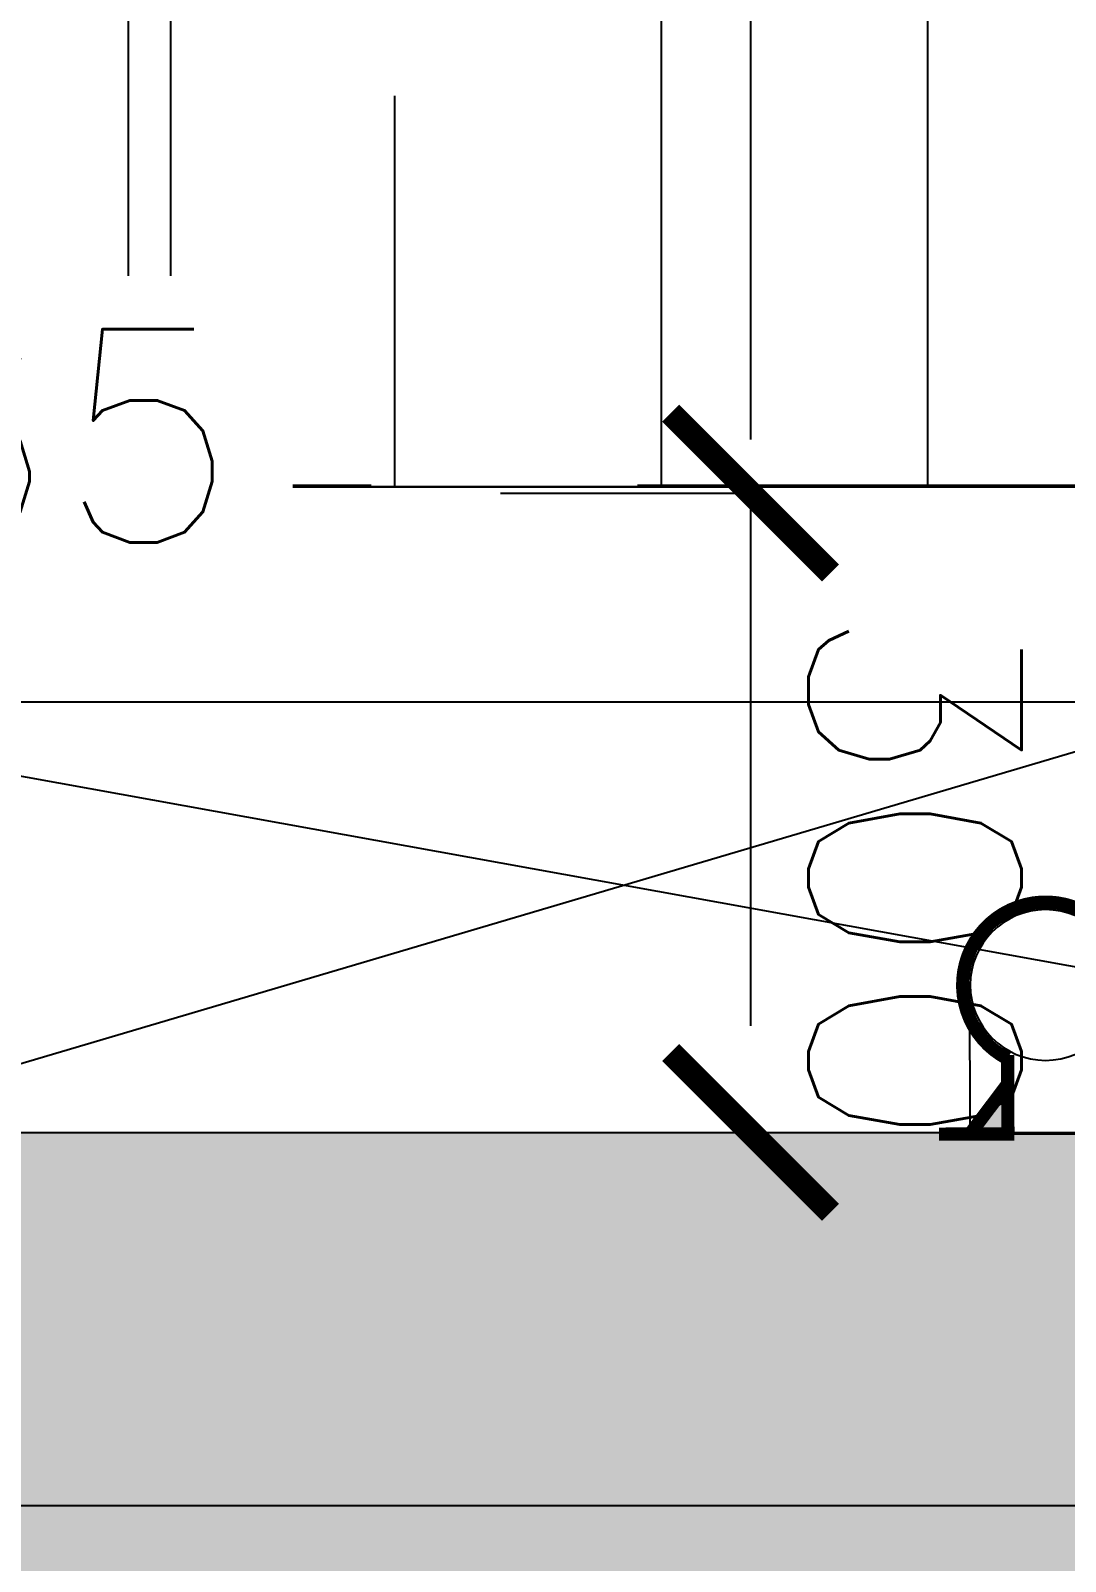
# Model space of a CAD drawing. Header units: millimetres. Extents: x -414464 to 1686, y -90036 to 108605.
# Drawn here: x -111660 to -111174, y -87336 to -86618 of the extents above; entities that cross this region are included whole.
import ezdxf

# ---------------------------------------------------------------- set-up
doc = ezdxf.new("R2010")
doc.units = ezdxf.units.MM
doc.header["$LTSCALE"] = 1000
doc.header["$MEASUREMENT"] = 0
for name, pattern in [('$1$AUDIT_D_120904163729-0', [0]), ('$36$HIDDEN', [0.375, 0.25, -0.125]), ('AUDIT_D_120904163729-0', [0]), ('T8(T9 IS SIMILAR) - DIMENSION & TEXTING$1$AUDIT_D_120904163729-0', [0]), ('T8(T9 IS SIMILAR) - DIMENSION & TEXTING$1$HIDDEN', [0.375, 0.25, -0.125]), ('T8(T9 IS SIMILAR) - DIMENSION & TEXTING$1$T8 - TYPICAL FLOOR CORE$0$( Hidden )', [0.375, 0.25, -0.125]), ('T8(T9 IS SIMILAR)$1$$0$HIDDEN', [0.375, 0.25, -0.125]), ('T8(T9 IS SIMILAR)$1$HIDDEN', [0.375, 0.25, -0.125]), ('T8_REFUGE COLUMNS$1$CENTER2', [1.125, 0.75, -0.125, 0.125, -0.125])]:
    doc.linetypes.add(name, pattern=pattern)
doc.layers.get('0').update_dxf_attribs({"linetype": 'AUDIT_D_120904163729-0'})
for name, color, linetype in [('$0$A-HATCH -160', 251, '$1$AUDIT_D_120904163729-0'), ('$21$A-DIMENSIONS', 2, '$36$HIDDEN'), ('3BHK-A$1$CUT-OUT', 49, 'Continuous'), ('3BHK-A$1$ELE 1', 1, 'Continuous'), ('a-rcc', 3, 'Continuous'), ('T8(T9 IS SIMILAR) - DIMENSION & TEXTING$1$A-DIMENSIONS', 2, 'T8(T9 IS SIMILAR) - DIMENSION & TEXTING$1$HIDDEN'), ('T8(T9 IS SIMILAR) - DIMENSION & TEXTING$1$A-PLUMBING', 7, 'T8(T9 IS SIMILAR) - DIMENSION & TEXTING$1$AUDIT_D_120904163729-0'), ('T8(T9 IS SIMILAR) - DIMENSION & TEXTING$1$RAILING', 35, 'Continuous'), ('T8(T9 IS SIMILAR) - DIMENSION & TEXTING$1$U-TI-EXT-PIPE', 7, 'Continuous'), ('T8(T9 IS SIMILAR) - DIMENSION & TEXTING$1$U-TI-EXT-SUP', 7, 'Continuous'), ('T8(T9 IS SIMILAR) - DIMENSION & TEXTING$1$U-TI-TEXT', 7, 'Continuous'), ('T8(T9 IS SIMILAR)$1$$6$a-beam 2', 50, 'Continuous'), ('T8_REFUGE COLUMNS$1$A-CENTERLINE', 193, 'T8_REFUGE COLUMNS$1$CENTER2'), ('T8_REFUGE COLUMNS$1$A-RCC COLS', 3, 'Continuous'), ('T8_TYPICAL COLUMNS$1$A-RCC COLS', 3, 'Continuous')]:
    doc.layers.add(name, color=color, linetype=linetype)
doc.layers.add('T8(T9 IS SIMILAR)$1$D&W', color=8, linetype='Continuous', lineweight=25)
doc.layers.add('T8(T9 IS SIMILAR)$1$SCPL BEAM', color=191, linetype='T8(T9 IS SIMILAR)$1$$0$HIDDEN', lineweight=13)
doc.layers.add('T8_REFUGE COLUMNS$1$COL-HATCH', color=7, linetype='Continuous', lineweight=25, true_color=0xa3a3a3)
doc.styles.add('T8(T9 IS SIMILAR) - DIMENSION & TEXTING$1$Romans 1', font='romans.shx', dxfattribs={"height": 100})
doc.dimstyles.new('T8(T9 IS SIMILAR) - DIMENSION & TEXTING$1$ALPINE S', dxfattribs={"dimscale": 0, "dimtxt": 100, "dimasz": 75, "dimexe": 0, "dimexo": 0, "dimgap": 75, "dimtad": 1, "dimdec": 0, "dimzin": 0, "dimdsep": 46, "dimtxsty": 'T8(T9 IS SIMILAR) - DIMENSION & TEXTING$1$Romans 1', "dimblk": 'T8(T9 IS SIMILAR) - DIMENSION & TEXTING$1$_ArchTick', "dimcen": 0.09, "dimclrd": 256, "dimclre": 256, "dimclrt": 7, "dimadec": 0, "dimazin": 0, "dimtfac": 1, "dimtdec": 0, "dimtofl": 0, "dimtmove": 1, "dimatfit": 0, "dimldrblk": 'T8(T9 IS SIMILAR) - DIMENSION & TEXTING$1$_Open90', "dimfxl": 1, "dimtolj": 1, "dimtzin": 0, "dimarcsym": 0})

# ---------------------------------------------------------------- blocks, each defined once
blk = doc.blocks.new('T8_REFUGE COLUMNS')
at = {"layer": 'T8_REFUGE COLUMNS$1$COL-HATCH', "linetype": 'ByBlock'}
h = blk.add_hatch(color=256, dxfattribs=at)
h.dxf.hatch_style = 1
h.paths.add_polyline_path([(1227712.07, -5718799.86), (1227362.07, -5718799.86), (1227362.07, -5709299.86), (1227712.07, -5709299.86)])
at = {"layer": 'T8_REFUGE COLUMNS$1$A-CENTERLINE'}
blk.add_line((1227537.07, -5720797.23), (1227537.07, -5702690.8), dxfattribs=at)
at = {"layer": 'T8_REFUGE COLUMNS$1$A-RCC COLS', "linetype": 'ByBlock'}
blk.add_lwpolyline([(1227712.07, -5718799.86), (1227362.07, -5718799.86), (1227362.07, -5709299.86), (1227712.07, -5709299.86)], close=True, dxfattribs=at)
blk = doc.blocks.new('T8_TYPICAL COLUMNS')
at = {"layer": 'T8_TYPICAL COLUMNS$1$A-RCC COLS', "linetype": 'ByBlock'}
blk.add_blockref('T8_REFUGE COLUMNS', (0, 0), dxfattribs=at)
blk = doc.blocks.new('3BHK-A')
at = {"layer": '3BHK-A$1$CUT-OUT'}
h = blk.add_hatch(dxfattribs=at)
h.set_pattern_fill('ANSI31', color=256, scale=1000, angle=135)
h.set_pattern_definition([(180, (23757.98, 261.17), (-2e-14, -125), [])])
h.paths.add_polyline_path([(1186472.31, -5719523.46), (1184992.74, -5719523.46), (1184992.71, -5719223.46), (1185485.49, -5719223.46), (1185485.52, -5717558.46), (1186132.61, -5717558.46), (1186132.61, -5719223.46), (1186472.63, -5719223.46)])
for p, q in [((1185182.35, -5717548.4, -0.02), (1185485.46, -5719223.46, 0.62)), ((1185485.46, -5717558.46, -0.02), (1184992.74, -5719223.46, 0.62))]:
    blk.add_line(p, q, dxfattribs=at)
at = {"layer": '3BHK-A$1$CUT-OUT', "elevation": 0.36}
blk.add_lwpolyline([(1186472.31, -5719523.46), (1184992.74, -5719523.46), (1184992.71, -5719223.46), (1185485.49, -5719223.46), (1185485.52, -5717558.46), (1186132.61, -5717558.46), (1186132.61, -5719223.46), (1186472.63, -5719223.46)], close=True, dxfattribs=at)
at = {"layer": '3BHK-A$1$ELE 1', "linetype": 'ByBlock'}
blk.add_line((1185485.46, -5717558.46, 0.36), (1185485.46, -5719223.46, 0.62), dxfattribs=at)
blk = doc.blocks.new('*U428')
at = {"layer": 'T8(T9 IS SIMILAR) - DIMENSION & TEXTING$1$RAILING', "color": 8, "linetype": 'Continuous'}
for points in [[(0.675, 0.4), (0.857, 0.882), (0.311, 0.159)], [(0.675, 0.4), (0.857, 0.159), (0.857, 0.882)], [(0.675, 0.4), (0.311, 0.159), (0.857, 0.159)]]:
    blk.add_solid(points, dxfattribs=at)
blk = doc.blocks.new('*U429')
at = {"layer": 'T8(T9 IS SIMILAR) - DIMENSION & TEXTING$1$RAILING', "color": 8, "linetype": 'Continuous', "extrusion": (0, 0, -1)}
for points in [[(-3.339, 0.4), (-3.157, 0.882), (-3.703, 0.159)], [(-3.339, 0.4), (-3.157, 0.159), (-3.157, 0.882)], [(-3.339, 0.4), (-3.703, 0.159), (-3.157, 0.159)]]:
    blk.add_solid(points, dxfattribs=at)
blk = doc.blocks.new('T8(T9 IS SIMILAR) - DIMENSION & TEXTING$1$SUP')
at = {"layer": 'T8(T9 IS SIMILAR) - DIMENSION & TEXTING$1$U-TI-EXT-SUP', "color": 1, "ltscale": 5}
for p, q in [((13177.168, -14122.156), (13177.168, -14125.488)), ((13180.612, -14122.156), (13180.612, -14125.488))]:
    blk.add_line(p, q, dxfattribs=at)
at = {"layer": 'T8(T9 IS SIMILAR) - DIMENSION & TEXTING$1$U-TI-EXT-SUP', "color": 8}
for p, q in [((13177.43, -14125.363), (13177.904, -14124.736)), ((13177.9, -14124.729), (13177.9, -14125.363)), ((13177.9, -14125.363), (13177.43, -14125.363))]:
    blk.add_line(p, q, dxfattribs=at)
at = {"layer": 'T8(T9 IS SIMILAR) - DIMENSION & TEXTING$1$U-TI-EXT-SUP', "color": 7}
blk.add_line((13179.751, -14125.488), (13178.029, -14125.488), dxfattribs=at)
at = {"layer": 'T8(T9 IS SIMILAR) - DIMENSION & TEXTING$1$U-TI-EXT-SUP', "color": 7, "const_width": 0.3}
blk.add_lwpolyline([(13178.031, -14123.789, -4.115665), (13179.751, -14123.789, 0)], format="xyb", dxfattribs=at)
for points in [[(13178.029, -14125.488), (13178.029, -14123.703)], [(13179.751, -14123.703), (13179.751, -14125.488)], [(13178.033, -14124.35), (13177.162, -14125.5)], [(13179.747, -14124.35), (13180.618, -14125.5)], [(13176.451, -14125.488), (13178.181, -14125.488)], [(13179.602, -14125.488), (13181.305, -14125.488)]]:
    blk.add_lwpolyline(points, dxfattribs=at)
at = {"layer": 'T8(T9 IS SIMILAR) - DIMENSION & TEXTING$1$U-TI-EXT-SUP', "color": 1}
blk.add_circle((13178.891, -14122.123), 1.703, dxfattribs=at)
at = {"layer": 'T8(T9 IS SIMILAR) - DIMENSION & TEXTING$1$U-TI-EXT-SUP', "color": 7}
blk.add_ellipse((13178.889, -14122.156), major_axis=(-1.348, 1.348), ratio=1, start_param=2.825571, end_param=8.127392, dxfattribs=at)
at = {"layer": 'T8(T9 IS SIMILAR) - DIMENSION & TEXTING$1$U-TI-EXT-SUP', "color": 8, "linetype": 'Continuous', "xscale": 0.8610379049555374, "yscale": 0.8610379049555374, "zscale": 0.8610379049555374}
for name in ['*U428', '*U429']:
    blk.add_blockref(name, (13177.162, -14125.5), dxfattribs=at)
blk = doc.blocks.new('T8(T9 IS SIMILAR) - DIMENSION & TEXTING$1$_ArchTick')
at = {"color": 0, "linetype": 'ByBlock', "const_width": 0.15}
blk.add_lwpolyline([(-0.5, -0.5), (0.5, 0.5)], dxfattribs=at)
blk = doc.blocks.new('*D453')
at = {"layer": 'T8(T9 IS SIMILAR) - DIMENSION & TEXTING$1$U-TI-TEXT', "linetype": 'T8(T9 IS SIMILAR) - DIMENSION & TEXTING$1$T8 - TYPICAL FLOOR CORE$0$( Hidden )', "lineweight": -2, "transparency": 16777216}
for p, q in [((18925.01, -4530.77), (18925.01, -4528.77)), ((19614.64, -4530.77), (19614.64, -4528.77))]:
    blk.add_line(p, q, dxfattribs=at)
at = {"layer": 'T8(T9 IS SIMILAR) - DIMENSION & TEXTING$1$U-TI-TEXT', "lineweight": -2, "transparency": 16777216}
blk.add_line((18925.01, -4528.77), (19614.64, -4528.77), dxfattribs=at)
at = {"layer": 'T8(T9 IS SIMILAR) - DIMENSION & TEXTING$1$U-TI-TEXT', "linetype": 'ByBlock', "lineweight": -2, "transparency": 16777216, "xscale": 75, "yscale": 75, "zscale": 75, "rotation": 180}
blk.add_blockref('T8(T9 IS SIMILAR) - DIMENSION & TEXTING$1$_ArchTick', (18925.01, -4528.77), dxfattribs=at)
at = {"layer": 'T8(T9 IS SIMILAR) - DIMENSION & TEXTING$1$U-TI-TEXT', "linetype": 'ByBlock', "lineweight": -2, "transparency": 16777216, "xscale": 75, "yscale": 75, "zscale": 75}
blk.add_blockref('T8(T9 IS SIMILAR) - DIMENSION & TEXTING$1$_ArchTick', (19614.64, -4528.77), dxfattribs=at)
at = {"layer": 'T8(T9 IS SIMILAR) - DIMENSION & TEXTING$1$U-TI-TEXT', "color": 7, "linetype": 'ByBlock', "transparency": 16777216, "insert": (19269.82, -4403.77), "char_height": 100, "attachment_point": 5, "style": 'T8(T9 IS SIMILAR) - DIMENSION & TEXTING$1$Romans 1', "bg_fill": 3, "box_fill_scale": 1.25, "bg_fill_color": 256, "bg_fill_true_color": 13158600, "bg_fill_transparency": 0}
blk.add_mtext('\\A1;690', dxfattribs=at)
blk = doc.blocks.new('T8(T9 IS SIMILAR) - DIMENSION & TEXTING$1$_Open90')
at = {"color": 0, "linetype": 'ByBlock', "lineweight": -2}
for p, q in [((-0.5, 0.5), (0, 0)), ((0, 0), (-1, 0)), ((0, 0), (-0.5, -0.5))]:
    blk.add_line(p, q, dxfattribs=at)
blk = doc.blocks.new('*D473')
at = {"layer": 'T8(T9 IS SIMILAR) - DIMENSION & TEXTING$1$U-TI-TEXT', "linetype": 'T8(T9 IS SIMILAR) - DIMENSION & TEXTING$1$T8 - TYPICAL FLOOR CORE$0$( Hidden )', "lineweight": -2, "transparency": 16777216}
for p, q in [((19705.96, -3685.36), (19707.96, -3685.36)), ((19705.96, -5650.39), (19707.96, -5650.39))]:
    blk.add_line(p, q, dxfattribs=at)
at = {"layer": 'T8(T9 IS SIMILAR) - DIMENSION & TEXTING$1$U-TI-TEXT', "lineweight": -2, "transparency": 16777216}
blk.add_line((19707.96, -3685.36), (19707.96, -5650.39), dxfattribs=at)
at = {"layer": 'T8(T9 IS SIMILAR) - DIMENSION & TEXTING$1$U-TI-TEXT', "linetype": 'ByBlock', "lineweight": -2, "transparency": 16777216, "xscale": 75, "yscale": 75, "zscale": 75}
for p, rotation in [((19707.96, -3685.36), 90), ((19707.96, -5650.39), 270)]:
    blk.add_blockref('T8(T9 IS SIMILAR) - DIMENSION & TEXTING$1$_ArchTick', p, dxfattribs=dict(at, rotation=rotation))
at = {"layer": 'T8(T9 IS SIMILAR) - DIMENSION & TEXTING$1$U-TI-TEXT', "color": 7, "linetype": 'ByBlock', "transparency": 16777216, "insert": (19582.96, -4667.88), "char_height": 100, "attachment_point": 5, "rotation": 90, "style": 'T8(T9 IS SIMILAR) - DIMENSION & TEXTING$1$Romans 1', "bg_fill": 3, "box_fill_scale": 1.25, "bg_fill_color": 256, "bg_fill_true_color": 13158600, "bg_fill_transparency": 0}
blk.add_mtext('\\A1;1965', dxfattribs=at)
blk = doc.blocks.new('*D1259')
at = {"layer": 'T8(T9 IS SIMILAR) - DIMENSION & TEXTING$1$A-DIMENSIONS', "linetype": 'T8(T9 IS SIMILAR) - DIMENSION & TEXTING$1$HIDDEN', "lineweight": -2, "transparency": 16777216}
for p, q in [((1226411.99, -5718225.84), (1226411.99, -5718130.72)), ((1227062.1, -5718248.04), (1227062.1, -5718130.72))]:
    blk.add_line(p, q, dxfattribs=at)
at = {"layer": 'T8(T9 IS SIMILAR) - DIMENSION & TEXTING$1$A-DIMENSIONS', "lineweight": -2, "transparency": 16777216}
blk.add_line((1226411.99, -5718130.72), (1227062.1, -5718130.72), dxfattribs=at)
at = {"layer": 'T8(T9 IS SIMILAR) - DIMENSION & TEXTING$1$A-DIMENSIONS', "linetype": 'ByBlock', "lineweight": -2, "transparency": 16777216, "xscale": 75, "yscale": 75, "zscale": 75, "rotation": 180}
blk.add_blockref('T8(T9 IS SIMILAR) - DIMENSION & TEXTING$1$_ArchTick', (1226411.99, -5718130.72), dxfattribs=at)
at = {"layer": 'T8(T9 IS SIMILAR) - DIMENSION & TEXTING$1$A-DIMENSIONS', "linetype": 'ByBlock', "lineweight": -2, "transparency": 16777216, "xscale": 75, "yscale": 75, "zscale": 75}
blk.add_blockref('T8(T9 IS SIMILAR) - DIMENSION & TEXTING$1$_ArchTick', (1227062.1, -5718130.72), dxfattribs=at)
at = {"layer": 'T8(T9 IS SIMILAR) - DIMENSION & TEXTING$1$A-DIMENSIONS', "color": 7, "linetype": 'ByBlock', "transparency": 16777216, "insert": (1226692.86, -5718075.31), "char_height": 100, "attachment_point": 5, "style": 'T8(T9 IS SIMILAR) - DIMENSION & TEXTING$1$Romans 1'}
blk.add_mtext('\\A1;650', dxfattribs=at)
blk = doc.blocks.new('*D1260')
at = {"layer": 'T8(T9 IS SIMILAR) - DIMENSION & TEXTING$1$A-DIMENSIONS', "linetype": 'T8(T9 IS SIMILAR) - DIMENSION & TEXTING$1$HIDDEN', "lineweight": -2, "transparency": 16777216}
for p, q in [((1227062.1, -5718248.04), (1227062.1, -5718130.72)), ((1227362.07, -5718248.04), (1227362.07, -5718130.72))]:
    blk.add_line(p, q, dxfattribs=at)
at = {"layer": 'T8(T9 IS SIMILAR) - DIMENSION & TEXTING$1$A-DIMENSIONS', "lineweight": -2, "transparency": 16777216}
blk.add_line((1227062.1, -5718130.72), (1227362.07, -5718130.72), dxfattribs=at)
at = {"layer": 'T8(T9 IS SIMILAR) - DIMENSION & TEXTING$1$A-DIMENSIONS', "linetype": 'ByBlock', "lineweight": -2, "transparency": 16777216, "xscale": 75, "yscale": 75, "zscale": 75, "rotation": 180}
blk.add_blockref('T8(T9 IS SIMILAR) - DIMENSION & TEXTING$1$_ArchTick', (1227062.1, -5718130.72), dxfattribs=at)
at = {"layer": 'T8(T9 IS SIMILAR) - DIMENSION & TEXTING$1$A-DIMENSIONS', "linetype": 'ByBlock', "lineweight": -2, "transparency": 16777216, "xscale": 75, "yscale": 75, "zscale": 75}
blk.add_blockref('T8(T9 IS SIMILAR) - DIMENSION & TEXTING$1$_ArchTick', (1227362.07, -5718130.72), dxfattribs=at)
at = {"layer": 'T8(T9 IS SIMILAR) - DIMENSION & TEXTING$1$A-DIMENSIONS', "color": 7, "linetype": 'ByBlock', "transparency": 16777216, "insert": (1227242.64, -5718053.58), "char_height": 100, "attachment_point": 5, "style": 'T8(T9 IS SIMILAR) - DIMENSION & TEXTING$1$Romans 1'}
blk.add_mtext('\\A1;300', dxfattribs=at)
blk = doc.blocks.new('T8(T9 IS SIMILAR) - DIMENSION & TEXTING$1$A$C77D62699')
at = {"layer": 'T8(T9 IS SIMILAR) - DIMENSION & TEXTING$1$U-TI-EXT-PIPE', "xscale": -20.76416868124874, "yscale": 20.76416868124874, "zscale": 20.76416868124874, "rotation": 90.12403713217607}
blk.add_blockref('T8(T9 IS SIMILAR) - DIMENSION & TEXTING$1$SUP', (-273985.24, 268895.01, 0.07), dxfattribs=at)
at = {"layer": 'T8(T9 IS SIMILAR) - DIMENSION & TEXTING$1$U-TI-TEXT', "linetype": 'ByBlock'}
dim = blk.add_linear_dim(base=(19614.64, -4528.77), p1=(18925.01, -4624.16), p2=(19614.64, -4624.16), dimstyle='T8(T9 IS SIMILAR) - DIMENSION & TEXTING$1$ALPINE S', override={"dimscale": 1, "dimfxl": 2, "dimfxlon": 1, "dimtfill": 1, "dimarcsym": 1}, dxfattribs=at)
dim.commit()
dim.dimension.update_dxf_attribs({"geometry": '*D453', "text_midpoint": (19269.82, -4403.77)})
dim = blk.add_linear_dim(base=(19707.96, -5650.39), p1=(19614.64, -3685.36), p2=(19614.66, -5650.39), angle=90, dimstyle='T8(T9 IS SIMILAR) - DIMENSION & TEXTING$1$ALPINE S', override={"dimscale": 1, "dimfxl": 2, "dimfxlon": 1, "dimtfill": 1, "dimarcsym": 1}, dxfattribs=at)
dim.commit()
dim.dimension.update_dxf_attribs({"geometry": '*D473', "text_midpoint": (19582.96, -4667.88)})
blk = doc.blocks.new('T8(T9 IS SIMILAR) - DIMENSION & TEXTING')
at = {"layer": 'T8(T9 IS SIMILAR) - DIMENSION & TEXTING$1$A-PLUMBING', "linetype": 'ByBlock'}
blk.add_blockref('T8(T9 IS SIMILAR) - DIMENSION & TEXTING$1$A$C77D62699', (1207452.26, -5713874.03), dxfattribs=at)
at = {"layer": 'T8(T9 IS SIMILAR) - DIMENSION & TEXTING$1$A-DIMENSIONS', "linetype": 'ByBlock'}
for base, p1, p2, picture, middle in [((1227362.07, -5718130.72), (1227062.1, -5718248.04, 0.49), (1227362.07, -5718248.04), '*D1260', (1227242.64, -5718178.58)), ((1227062.1, -5718130.72, 0.49), (1226411.99, -5718225.84, 0.49), (1227062.1, -5718248.04, 0.49), '*D1259', (1226692.86, -5718200.31, 0.49))]:
    dim = blk.add_linear_dim(base=base, p1=p1, p2=p2, dimstyle='T8(T9 IS SIMILAR) - DIMENSION & TEXTING$1$ALPINE S', override={"dimscale": 1, "dimfxl": 5, "dimarcsym": 1}, dxfattribs=at)
    dim.commit()
    dim.dimension.update_dxf_attribs({"geometry": picture, "text_midpoint": middle, "dimtype": 128})
blk = doc.blocks.new('T8(T9 IS SIMILAR)')
at = {"layer": 'T8(T9 IS SIMILAR)$1$D&W', "linetype": 'ByBlock'}
blk.add_blockref('T8_TYPICAL COLUMNS', (0, 0), dxfattribs=at)
at = {"layer": 'T8(T9 IS SIMILAR)$1$D&W', "linetype": 'ByBlock', "xscale": -1}
blk.add_blockref('3BHK-A', (2412544.6, 0, 0.51), dxfattribs=at)
at = {"layer": 'T8(T9 IS SIMILAR)$1$$6$a-beam 2', "linetype": 'ByBlock'}
blk.add_blockref('T8(T9 IS SIMILAR) - DIMENSION & TEXTING', (0, 0), dxfattribs=at)
at = {"layer": 'T8(T9 IS SIMILAR)$1$SCPL BEAM', "linetype": 'T8(T9 IS SIMILAR)$1$HIDDEN', "elevation": -0.47}
blk.add_lwpolyline([(1227058.36, -5719483.54), (1226369.98, -5719483.54), (1226369.98, -5717558.68), (1227058.36, -5717558.68)], close=True, dxfattribs=at)
blk = doc.blocks.new('A$C48506478')
at = {"layer": '$21$A-DIMENSIONS', "linetype": 'ByBlock'}
blk.add_blockref('T8(T9 IS SIMILAR)', (-1195542.61, 5727884.64), dxfattribs=at)
at = {"layer": '$0$A-HATCH -160', "linetype": 'ByBlock'}
blk.add_blockref('T8(T9 IS SIMILAR) - DIMENSION & TEXTING', (-1195542.61, 5727884.64), dxfattribs=at)

msp = doc.modelspace()

# ---------------------------------------------------------------- block references
at = {"layer": 'a-rcc', "linetype": 'ByBlock', "rotation": 270}
msp.add_blockref('A$C48506478', (-121075.99, -55315.35, -0.03), dxfattribs=at)

doc.saveas('drawing.dxf')
